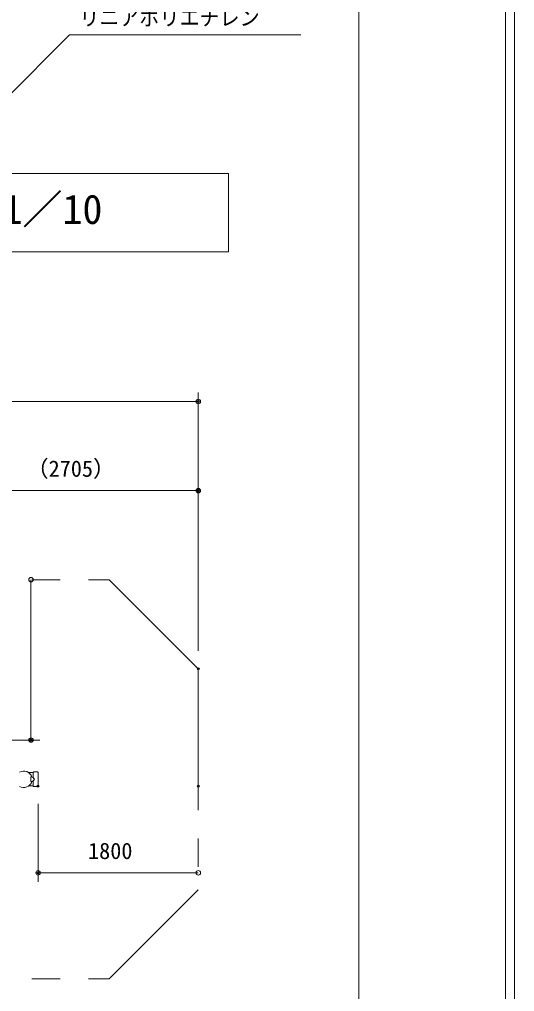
# Model space of a CAD drawing. Units: millimetres at full size, sheet at 1:10; details may follow other scales. Extents: x 5 to 8405, y -9 to 5949.
# Drawn here: x 7292 to 8405, y 1235 to 3417 of the extents above; entities that cross this region are included whole.
import ezdxf
from ezdxf.enums import TextEntityAlignment as Align

# ---------------------------------------------------------------- set-up
doc = ezdxf.new("R2010")
doc.units = ezdxf.units.MM
doc.header["$LTSCALE"] = 10
doc.header["$PDMODE"] = 32
doc.header["$PDSIZE"] = 5
doc.linetypes.add('USER3', pattern=[63.5, 31.75, -6.35, 6.35, -6.35, 6.35, -6.35])
for name, color, linetype, lineweight in [('DEFPOINTS_3', 7, 'Continuous', 0), ('LY_2', 7, 'Continuous', 0), ('LY_5', 7, 'Continuous', 0), ('LY_6', 7, 'Continuous', 0)]:
    doc.layers.add(name, color=color, linetype=linetype, lineweight=lineweight)
doc.styles.add('ＭＳ ゴシック', font='')
doc.styles.get('ＭＳ ゴシック').set_extended_font_data('MS Gothic')

# ---------------------------------------------------------------- blocks, each defined once
blk = doc.blocks.new('-016-_DOTBLANK')
at = {"color": 7, "linetype": 'Continuous', "lineweight": 0}
blk.add_line((-0.5, 0), (-1, 0), dxfattribs=at)
blk.add_circle((0, 0), 0.5, dxfattribs=at)

msp = doc.modelspace()

# ---------------------------------------------------------------- linework, layer by layer
at = {"layer": 'DEFPOINTS_3'}
msp.add_line((8405, 8.88), (8405, 5948.88), dxfattribs=at)
at = {"layer": 'LY_2'}
msp.add_line((8055, 308.88), (8055, 5648.88), dxfattribs=at)
at = {"layer": 'LY_5'}
for p, q in [((8384.96, -8.88), (8384.96, 5929.53)), ((7313.03, 1726.12), (7323.42, 1726.12)), ((7323.42, 1726.52), (7323.42, 1714.65)), ((7333.22, 1727.52), (7324.42, 1727.52)), ((7329.37, 1727.62), (7327.47, 1727.62)), ((7327.47, 1727.62), (7327.47, 1727.38)), ((7329.37, 1727.62), (7329.37, 1727.38)), ((7334.22, 1726.52), (7334.22, 1695.72)), ((7317.54, 1706.95), (7317.54, 1715.29)), ((7323.42, 1707.59), (7323.42, 1695.72)), ((7313.03, 1696.12), (7323.42, 1696.12)), ((7333.22, 1694.72), (7324.42, 1694.72)), ((7327.47, 1694.62), (7327.47, 1694.86)), ((7329.37, 1694.62), (7327.47, 1694.62)), ((7329.37, 1694.62), (7329.37, 1694.86))]:
    msp.add_line(p, q, dxfattribs=at)
at = {"layer": 'LY_5', "lineweight": 18}
for p, q in [((7762.46, 3070.94), (6626.46, 3070.94)), ((7762.46, 2894.94), (7762.46, 3070.94)), ((6626.46, 2894.94), (7762.46, 2894.94))]:
    msp.add_line(p, q, dxfattribs=at)
at = {"layer": 'LY_5', "linetype": 'USER3'}
for p, q in [((6812.22, 2159.12), (7494.22, 2159.12)), ((7494.22, 2159.12), (7694.22, 1959.12)), ((7694.22, 1959.12), (7694.22, 1463.12)), ((7694.22, 1463.12), (7494.22, 1263.12)), ((6812.22, 1263.12), (7494.22, 1263.12))]:
    msp.add_line(p, q, dxfattribs=at)
at = {"layer": 'LY_5'}
for centre, radius, start, end in [((7301.75, 1710.08), 19.61, 18.45904, 118.94679), ((7324.42, 1726.52), 1, 90, 180), ((7328.42, 1716.36), 11.3, 85.17794, 94.82206), ((7333.22, 1726.52), 1, 0, 90), ((7301.75, 1712.16), 19.61, 241.05321, 341.54096), ((7318.54, 1715.29), 1, 91.04399, 180), ((7318.54, 1706.95), 1, 180, 268.95601), ((7318.66, 1708.59), 7.7, 19.16094, 91.04399), ((7318.66, 1713.65), 7.7, 268.95601, 340.83906), ((7324.42, 1695.72), 1, 180, 270), ((7328.42, 1705.88), 11.3, 265.17794, 274.82206), ((7333.22, 1695.72), 1, 270, 0)]:
    msp.add_arc(centre, radius, start, end, dxfattribs=at)
at = {"layer": 'LY_6'}
for p, q in [((7256.88, 3234.04), (7404.96, 3382.11)), ((7404.96, 3382.11), (7424.96, 3382.11)), ((7424.96, 3382.11), (7924.79, 3382.11)), ((7694.22, 1999.12), (7694.22, 2579.12)), ((6612.22, 2559.12), (7694.22, 2559.12)), ((7694.22, 1999.12), (7694.22, 2379.12)), ((7153.22, 2359.12), (7694.22, 2359.12)), ((7318.22, 2159.12), (7318.22, 1799.12)), ((7193.22, 1799.12), (7338.22, 1799.12)), ((7334.22, 1655.72), (7334.22, 1481.12)), ((7694.22, 1501.12), (7334.22, 1501.12))]:
    msp.add_line(p, q, dxfattribs=at)
for p in [(7694.22, 2559.12), (7694.22, 2359.12), (7694.22, 1959.12), (7694.22, 1959.12), (7318.22, 1799.12), (7334.22, 1695.72), (7694.22, 1695.72), (7334.22, 1501.12)]:
    msp.add_point(p, dxfattribs=at)

# ---------------------------------------------------------------- block references
at = {"layer": 'LY_6', "xscale": 10, "yscale": 10}
for p in [(7694.22, 2559.12), (7694.22, 2359.12), (7694.22, 1501.12)]:
    msp.add_blockref('-016-_DOTBLANK', p, dxfattribs=at)
for p, rotation in [((7318.22, 2159.12), 90), ((7318.22, 1799.12), 270), ((7334.22, 1501.12), 180)]:
    msp.add_blockref('-016-_DOTBLANK', p, dxfattribs=dict(at, rotation=rotation))

# ---------------------------------------------------------------- texts
at = {"layer": 'LY_5', "style": 'ＭＳ ゴシック'}
msp.add_text('柱脚詳細図 S=1／10', height=65.98, dxfattribs=at).set_placement((6669.5, 2937.94), align=Align.BOTTOM_LEFT)
at = {"layer": 'LY_6', "style": 'ＭＳ ゴシック', "width": 0.9}
msp.add_text('リニアポリエチレン', height=36.66, dxfattribs=at).set_placement((7426.96, 3392.11), align=Align.BOTTOM_LEFT)
at = {"layer": 'LY_6', "style": 'ＭＳ ゴシック'}
for s, p in [('（2705）', (7307.83, 2379.12)), ('1800', (7446.5, 1521.12))]:
    msp.add_text(s, height=36.66, dxfattribs=at).set_placement(p, align=Align.BOTTOM_LEFT)

doc.saveas('drawing.dxf')
